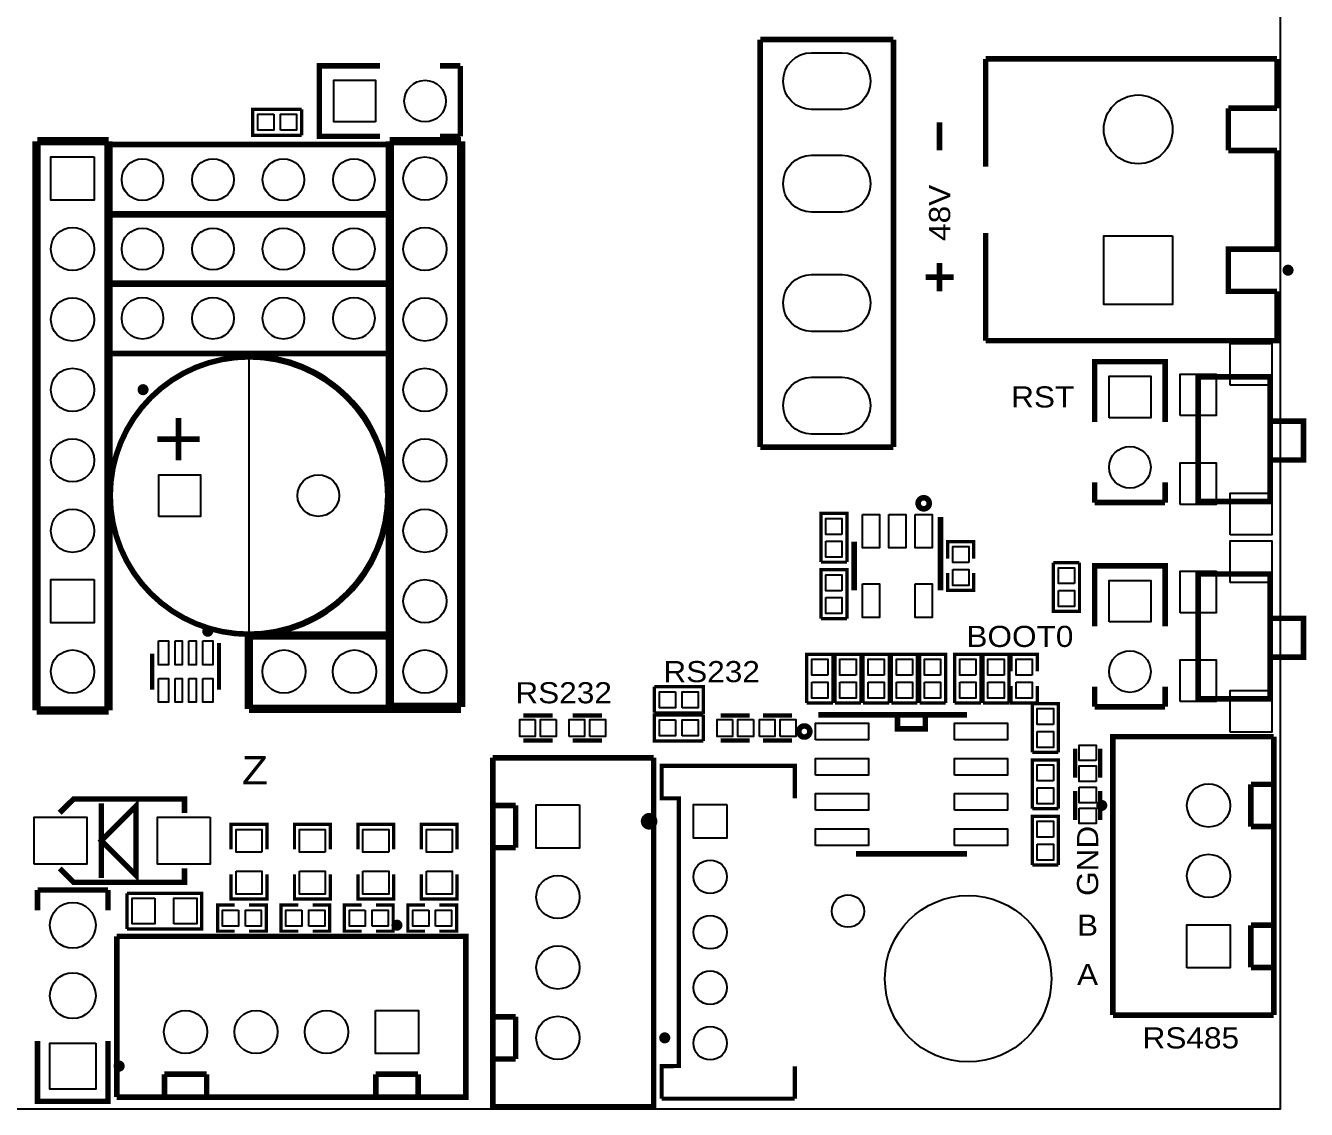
# Model space of a CAD drawing. Extents: x 0 to 145, y 0 to 99.
# Drawn here: x 92.79 to 138.95, y -0.04 to 39.04 of the extents above; entities that cross this region are included whole.
import ezdxf

# ---------------------------------------------------------------- set-up
doc = ezdxf.new("R2010")
doc.units = 0
doc.header["$MEASUREMENT"] = 0
for name, color, linetype in [('OUTLINE', 7, 'CONTINUOUS'), ('SILKSCREEN_TOP', 7, 'CONTINUOUS'), ('SOLDERMASK_BOTTOM', 5, 'CONTINUOUS'), ('SOLDERMASK_TOP', 94, 'CONTINUOUS')]:
    doc.layers.add(name, color=color, linetype=linetype)

msp = doc.modelspace()

# ---------------------------------------------------------------- linework, layer by layer
at = {"layer": 'OUTLINE'}
msp.add_lwpolyline([(0.01778, 97.97796), (0.01778, -0.02286), (138.01852, -0.02286), (138.01852, 97.97796)], close=True, dxfattribs=at)
at = {"layer": 'SILKSCREEN_TOP'}
for points, const_width in [([(119.2657, 38.54196), (124.0663, 38.54196)], 0.20066), ([(119.2657, 23.84298), (119.2657, 38.54196)], 0.20066), ([(124.0663, 23.84298), (124.0663, 38.54196)], 0.20066), ([(137.88898, 37.84346), (127.38862, 37.84346)], 0.20066), ([(127.38862, 33.96234), (127.38862, 37.84346)], 0.20066), ([(137.88898, 36.06546), (137.88898, 37.84346)], 0.20066), ([(105.55478, 35.052), (103.37546, 35.052), (103.37546, 37.592), (105.55478, 37.592)], 0.20066), ([(108.45546, 37.592), (107.72648, 37.592)], 0.20066), ([(108.45546, 35.052), (108.45546, 37.592)], 0.20066), ([(102.73284, 35.0901), (100.97516, 35.0901), (100.97516, 36.0299), (102.73284, 36.0299)], 0.11938), ([(102.73284, 35.0901), (102.73284, 36.0299)], 0.11938), ([(136.13638, 34.54146), (136.13638, 36.06546)], 0.20066), ([(136.13638, 36.06546), (137.88898, 36.06546)], 0.20066), ([(125.73, 35.56), (125.73, 34.544)], 0.2032), ([(107.72648, 35.052), (108.45546, 35.052)], 0.20066), ([(93.1799, 34.8742), (93.1799, 14.351)], 0.29972), ([(95.78086, 34.8742), (93.21038, 34.8742)], 0.29972), ([(95.77578, 34.8742), (95.77578, 14.351)], 0.29972), ([(105.89006, 34.7599), (95.73006, 34.7599)], 0.20066), ([(95.73006, 34.7599), (95.73006, 32.2199)], 0.20066), ([(105.91038, 34.8742), (105.91038, 14.478)], 0.29972), ([(108.48086, 34.8742), (105.91038, 34.8742)], 0.29972), ([(105.89006, 34.7599), (105.89006, 32.2199)], 0.20066), ([(108.48086, 34.8742), (108.48086, 14.478)], 0.29972), ([(137.88898, 34.54146), (136.13638, 34.54146)], 0.20066), ([(137.88898, 34.54146), (137.88898, 32.76346)], 0.20066), ([(137.88898, 29.46146), (136.13638, 29.46146), (136.13638, 30.98546), (137.88898, 30.98546), (137.88898, 32.76346)], 0.20066), ([(105.89006, 32.26054), (95.73006, 32.26054)], 0.20066), ([(95.73006, 32.26054), (95.73006, 29.72054)], 0.20066), ([(105.89006, 32.2199), (95.73006, 32.2199)], 0.20066), ([(105.89006, 32.26054), (105.89006, 29.72054)], 0.20066), ([(127.38862, 27.68346), (127.38862, 31.56458)], 0.20066), ([(125.73, 30.48), (125.73, 29.464)], 0.2032), ([(125.222, 29.972), (126.238, 29.972)], 0.2032), ([(105.89006, 29.76118), (95.73006, 29.76118)], 0.20066), ([(95.73006, 29.76118), (95.73006, 27.22118)], 0.20066), ([(105.89006, 29.72054), (95.73006, 29.72054)], 0.20066), ([(105.89006, 29.76118), (105.89006, 27.22118)], 0.20066), ([(137.88898, 29.46146), (137.88898, 27.68346), (127.38862, 27.68346)], 0.20066), ([(105.89006, 27.22118), (95.73006, 27.22118)], 0.20066), ([(131.318, 24.74722), (131.318, 26.92654), (133.858, 26.92654), (133.858, 24.74722)], 0.20066), ([(135.04926, 26.38044), (135.04926, 21.87956), (137.64768, 21.87956), (137.64768, 26.38044), (135.04926, 26.38044)], 0.20066), ([(98.298, 23.368), (98.298, 24.892)], 0.20066), ([(137.64768, 24.78024), (138.8491, 24.78024), (138.8491, 23.3807), (137.64768, 23.3807)], 0.20066), ([(97.536, 24.13), (99.06, 24.13)], 0.20066), ([(119.2657, 23.84298), (124.0663, 23.84298)], 0.20066), ([(131.318, 22.57552), (131.318, 21.84654)], 0.20066), ([(133.858, 21.84654), (133.858, 22.57552)], 0.20066), ([(131.318, 21.84654), (133.858, 21.84654)], 0.20066), ([(121.4501, 19.69516), (121.4501, 21.45284), (122.3899, 21.45284), (122.3899, 19.69516)], 0.11938), ([(125.76048, 21.31822), (125.76048, 18.67916)], 0.20066), ([(122.65152, 20.43684), (122.65152, 18.67916)], 0.20066), ([(126.9619, 19.81708), (126.9619, 20.43684), (126.0221, 20.43684), (126.0221, 19.81708)], 0.11938), ([(121.4501, 19.69516), (122.3899, 19.69516)], 0.11938), ([(121.4501, 17.66316), (121.4501, 19.42084), (122.3899, 19.42084), (122.3899, 17.66316)], 0.11938), ([(130.7719, 19.67484), (129.8321, 19.67484)], 0.11938), ([(130.7719, 19.67484), (130.7719, 17.91716), (129.8321, 17.91716), (129.8321, 19.67484)], 0.11938), ([(131.318, 17.38122), (131.318, 19.56054), (133.858, 19.56054), (133.858, 17.38122)], 0.20066), ([(126.9619, 19.29892), (126.9619, 18.67916), (126.0221, 18.67916), (126.0221, 19.29892)], 0.11938), ([(135.04926, 19.26844), (135.04926, 14.76756), (137.64768, 14.76756), (137.64768, 19.26844), (135.04926, 19.26844)], 0.20066), ([(121.4501, 17.66316), (122.3899, 17.66316)], 0.11938), ([(137.64768, 17.66824), (138.8491, 17.66824), (138.8491, 16.2687), (137.64768, 16.2687)], 0.20066), ([(100.83292, 17.04848), (100.83292, 14.4018)], 0.29972), ([(105.78338, 17.04848), (100.83292, 17.04848)], 0.29972), ([(99.75596, 16.77924), (99.75596, 15.09776)], 0.14986), ([(97.34804, 16.39824), (97.34804, 15.09776)], 0.14986), ([(120.9421, 14.61516), (120.9421, 16.37284), (121.8819, 16.37284), (121.8819, 14.61516)], 0.11938), ([(121.9581, 14.61516), (121.9581, 16.37284), (122.8979, 16.37284), (122.8979, 14.61516)], 0.11938), ([(122.9741, 14.61516), (122.9741, 16.37284), (123.9139, 16.37284), (123.9139, 14.61516)], 0.11938), ([(123.9901, 14.61516), (123.9901, 16.37284), (124.9299, 16.37284), (124.9299, 14.61516)], 0.11938), ([(125.0061, 14.61516), (125.0061, 16.37284), (125.9459, 16.37284), (125.9459, 14.61516)], 0.11938), ([(126.2761, 14.61516), (126.2761, 16.37284), (127.2159, 16.37284), (127.2159, 14.61516)], 0.11938), ([(127.2921, 14.61516), (127.2921, 16.37284), (128.2319, 16.37284), (128.2319, 14.61516)], 0.11938), ([(129.2479, 15.75308), (129.2479, 16.37284), (128.3081, 16.37284), (128.3081, 15.75308)], 0.11938), ([(115.45316, 15.2019), (115.45316, 14.2621)], 0.11938), ([(115.45316, 15.2019), (117.21084, 15.2019), (117.21084, 14.2621), (115.45316, 14.2621)], 0.11938), ([(129.2479, 15.23492), (129.2479, 14.61516), (128.3081, 14.61516), (128.3081, 15.23492)], 0.11938), ([(131.318, 15.20952), (131.318, 14.48054)], 0.20066), ([(133.858, 14.48054), (133.858, 15.20952)], 0.20066), ([(95.77578, 14.351), (93.1799, 14.351)], 0.29972), ([(108.48086, 14.4018), (100.83292, 14.4018)], 0.29972), ([(108.48086, 14.478), (105.91038, 14.478)], 0.29972), ([(120.9421, 14.61516), (121.8819, 14.61516)], 0.11938), ([(121.9581, 14.61516), (122.8979, 14.61516)], 0.11938), ([(122.9741, 14.61516), (123.9139, 14.61516)], 0.11938), ([(123.9901, 14.61516), (124.9299, 14.61516)], 0.11938), ([(125.0061, 14.61516), (125.9459, 14.61516)], 0.11938), ([(126.2761, 14.61516), (127.2159, 14.61516)], 0.11938), ([(127.2921, 14.61516), (128.2319, 14.61516)], 0.11938), ([(129.0701, 12.83716), (129.0701, 14.59484), (130.0099, 14.59484), (130.0099, 12.83716)], 0.11938), ([(131.318, 14.48054), (133.858, 14.48054)], 0.20066), ([(111.77778, 14.16812), (110.72622, 14.16812)], 0.1524), ([(112.50422, 14.16812), (113.55578, 14.16812)], 0.1524), ([(117.21084, 13.2461), (115.45316, 13.2461), (115.45316, 14.1859), (117.21084, 14.1859)], 0.11938), ([(117.21084, 13.2461), (117.21084, 14.1859)], 0.11938), ([(118.88978, 14.16812), (117.83822, 14.16812)], 0.1524), ([(119.36222, 14.16812), (120.41378, 14.16812)], 0.1524), ([(121.35358, 14.18844), (126.71298, 14.18844)], 0.20066), ([(125.21438, 14.18336), (125.21438, 13.68298), (124.21362, 13.68298), (124.21362, 14.18336)], 0.20066), ([(131.97586, 10.04316), (131.97586, 13.40104), (137.77468, 13.40104)], 0.20066), ([(137.77468, 3.36296), (137.77468, 13.40104)], 0.20066), ([(111.77778, 13.26388), (110.72622, 13.26388)], 0.1524), ([(112.50422, 13.26388), (113.55578, 13.26388)], 0.1524), ([(118.88978, 13.26388), (117.83822, 13.26388)], 0.1524), ([(119.36222, 13.26388), (120.41378, 13.26388)], 0.1524), ([(130.61188, 11.92022), (130.61188, 12.97178)], 0.1524), ([(131.51612, 11.92022), (131.51612, 12.97178)], 0.1524), ([(109.62386, 12.63904), (109.62386, 3.41884)], 0.20066), ([(115.42268, 12.63904), (109.62386, 12.63904)], 0.20066), ([(115.42268, 3.41884), (115.42268, 12.63904)], 0.20066), ([(129.0701, 12.83716), (130.0099, 12.83716)], 0.11938), ([(129.0701, 10.80516), (129.0701, 12.56284), (130.0099, 12.56284), (130.0099, 10.80516)], 0.11938), ([(120.5103, 11.18108), (120.5103, 12.34948), (115.7097, 12.34948), (115.7097, 11.18108), (116.332, 11.176), (116.332, 1.524), (115.7097, 1.51892), (115.7097, 0.35052)], 0.14986), ([(136.94918, 11.684), (137.77468, 11.684)], 0.20066), ([(136.94918, 10.16), (136.94918, 11.684)], 0.20066), ([(94.01556, 10.65276), (94.51594, 11.15314), (98.51644, 11.15314), (98.51644, 10.65276)], 0.20066), ([(95.5167, 9.652), (96.76638, 8.40232), (96.76638, 10.90168), (95.5167, 9.652)], 0.20066), ([(95.5167, 11.00074), (95.5167, 8.30326)], 0.20066), ([(130.61188, 11.44778), (130.61188, 10.39622)], 0.1524), ([(131.51612, 11.44778), (131.51612, 10.39622)], 0.1524), ([(109.62386, 10.922), (110.44936, 10.922)], 0.20066), ([(110.44936, 10.922), (110.44936, 9.398)], 0.20066), ([(129.0701, 10.80516), (130.0099, 10.80516)], 0.11938), ([(100.19284, 9.33704), (100.19284, 10.2362), (101.48316, 10.2362), (101.48316, 9.33704)], 0.11938), ([(102.47884, 9.33704), (102.47884, 10.2362), (103.76916, 10.2362), (103.76916, 9.33704)], 0.11938), ([(104.76484, 9.33704), (104.76484, 10.2362), (106.05516, 10.2362), (106.05516, 9.33704)], 0.11938), ([(107.05084, 9.33704), (107.05084, 10.2362), (108.34116, 10.2362), (108.34116, 9.33704)], 0.11938), ([(129.0701, 8.77316), (129.0701, 10.53084), (130.0099, 10.53084), (130.0099, 8.77316)], 0.11938), ([(137.77468, 10.16), (136.94918, 10.16)], 0.20066), ([(131.97586, 10.04316), (131.97586, 3.36296)], 0.20066), ([(110.44936, 9.398), (109.62386, 9.398)], 0.20066), ([(122.71502, 9.17956), (126.71298, 9.17956)], 0.20066), ([(129.0701, 8.77316), (130.0099, 8.77316)], 0.11938), ([(98.51644, 8.65124), (98.51644, 8.15086), (94.51594, 8.15086), (94.01556, 8.65124)], 0.20066), ([(100.19284, 8.44296), (100.19284, 7.5438), (101.48316, 7.5438), (101.48316, 8.44296)], 0.11938), ([(102.47884, 8.44296), (102.47884, 7.5438), (103.76916, 7.5438), (103.76916, 8.44296)], 0.11938), ([(104.76484, 8.44296), (104.76484, 7.5438), (106.05516, 7.5438), (106.05516, 8.44296)], 0.11938), ([(107.05084, 8.44296), (107.05084, 7.5438), (108.34116, 7.5438), (108.34116, 8.44296)], 0.11938), ([(95.758, 7.87146), (93.218, 7.87146)], 0.20066), ([(93.218, 7.87146), (93.218, 7.14248)], 0.20066), ([(95.758, 7.14248), (95.758, 7.87146)], 0.20066), ([(96.4438, 6.46684), (99.1362, 6.46684), (99.1362, 7.75716), (96.4438, 7.75716)], 0.11938), ([(96.4438, 6.46684), (96.4438, 7.75716)], 0.11938), ([(100.32492, 7.3279), (99.70516, 7.3279), (99.70516, 6.3881), (100.32492, 6.3881)], 0.11938), ([(100.84308, 7.3279), (101.46284, 7.3279), (101.46284, 6.3881), (100.84308, 6.3881)], 0.11938), ([(102.61092, 7.3279), (101.99116, 7.3279), (101.99116, 6.3881), (102.61092, 6.3881)], 0.11938), ([(103.12908, 7.3279), (103.74884, 7.3279), (103.74884, 6.3881), (103.12908, 6.3881)], 0.11938), ([(104.89692, 7.3279), (104.27716, 7.3279), (104.27716, 6.3881), (104.89692, 6.3881)], 0.11938), ([(105.41508, 7.3279), (106.03484, 7.3279), (106.03484, 6.3881), (105.41508, 6.3881)], 0.11938), ([(107.18292, 7.3279), (106.56316, 7.3279), (106.56316, 6.3881), (107.18292, 6.3881)], 0.11938), ([(107.70108, 7.3279), (108.32084, 7.3279), (108.32084, 6.3881), (107.70108, 6.3881)], 0.11938), ([(136.94918, 6.604), (137.77468, 6.604)], 0.20066), ([(136.94918, 5.08), (136.94918, 6.604)], 0.20066), ([(105.29316, 6.20268), (96.07296, 6.20268)], 0.20066), ([(96.07296, 6.20268), (96.07296, 0.40386)], 0.20066), ([(105.29316, 6.20268), (108.65104, 6.20268), (108.65104, 0.40386), (105.29316, 0.40386)], 0.20066), ([(137.77468, 5.08), (136.94918, 5.08)], 0.20066), ([(115.42268, 3.41884), (115.42268, 0.06096), (109.62386, 0.06096), (109.62386, 3.41884)], 0.20066), ([(109.62386, 3.302), (110.44936, 3.302)], 0.20066), ([(110.44936, 3.302), (110.44936, 1.778)], 0.20066), ([(131.97586, 3.36296), (137.77468, 3.36296)], 0.20066), ([(95.758, 2.43078), (95.758, 0.25146), (93.218, 0.25146), (93.218, 2.43078)], 0.20066), ([(110.44936, 1.778), (109.62386, 1.778)], 0.20066), ([(120.5103, 0.35052), (120.5103, 1.51892)], 0.14986), ([(97.79, 0.40386), (97.79, 1.22936)], 0.20066), ([(97.79, 1.22936), (99.314, 1.22936)], 0.20066), ([(99.314, 1.22936), (99.314, 0.40386)], 0.20066), ([(105.41, 0.40386), (105.41, 1.22936)], 0.20066), ([(105.41, 1.22936), (106.934, 1.22936)], 0.20066), ([(106.934, 1.22936), (106.934, 0.40386)], 0.20066), ([(96.07296, 0.40386), (105.29316, 0.40386)], 0.20066), ([(115.7097, 0.35052), (120.5103, 0.35052)], 0.14986)]:
    msp.add_lwpolyline(points, dxfattribs=dict(at, const_width=const_width))
for points, const_width in [([(138.38682, 30.22346, 1), (138.1887, 30.22346, 1), (138.38682, 30.22346)], 0.20066), ([(105.83926, 22.098, 1), (95.83674, 22.098, 1), (105.83926, 22.098)], 0.20066), ([(97.11944, 25.91562, 1.003843), (96.92132, 25.91562, 0.996171), (97.11944, 25.91562)], 0.20066), ([(125.35662, 21.8186, 0.997014), (124.9553, 21.8186, 1.002995), (125.35662, 21.8186)], 0.20066), ([(99.45116, 17.20342, 0.995769), (99.25304, 17.20342, 1.004249), (99.45116, 17.20342)], 0.20066), ([(121.05386, 13.589, 1), (120.65508, 13.589, 1), (121.05386, 13.589)], 0.20066), ([(131.6736, 10.922, 1), (131.47802, 10.922, 1), (131.6736, 10.922)], 0.20066), ([(115.40998, 10.3505, 0.996669), (115.11026, 10.3505, 1.003342), (115.40998, 10.3505)], 0.29972), ([(106.27106, 6.604, 1.006379), (106.07294, 6.60146, 0.993661), (106.27106, 6.604)], 0.20066), ([(115.92306, 2.54, 1), (115.7224, 2.54, 1), (115.92306, 2.54)], 0.20066), ([(96.25838, 1.52146, 1), (96.05772, 1.52146, 1), (96.25838, 1.52146)], 0.20066)]:
    msp.add_lwpolyline(points, format="xyb", dxfattribs=dict(at, const_width=const_width))
msp.add_lwpolyline([(105.92308, 22.098, 0.414214), (100.838, 27.18308), (100.838, 22.098), (100.838, 17.01292, 0.414164)], format="xyb", close=True, dxfattribs=at)
at = {"layer": 'SOLDERMASK_BOTTOM'}
for points in [[(121.11355, 38.06825), (122.21337, 38.06825, -1), (122.21337, 36.01847), (121.11355, 36.01847, -1)], [(121.11355, 34.36747), (122.21337, 34.36747, -1), (122.21337, 32.31769), (121.11355, 32.31769, -1)], [(121.11355, 30.06725), (122.21337, 30.06725, -1), (122.21337, 28.01747), (121.11355, 28.01747, -1)], [(122.21337, 24.31669), (121.11355, 24.31669, -1), (121.11355, 26.36647), (122.21337, 26.36647, -1)]]:
    msp.add_lwpolyline(points, format="xyb", close=True, dxfattribs=at)
for points in [[(105.39603, 35.57143), (103.89489, 35.57143), (103.89489, 37.07257), (105.39603, 37.07257)], [(95.26016, 34.30778), (95.26016, 32.74822), (93.7006, 32.74822), (93.7006, 34.30778)], [(134.12724, 31.46298), (134.12724, 28.98394), (131.6482, 28.98394), (131.6482, 31.46298)], [(131.83616, 24.9047), (131.83616, 26.40584), (133.3373, 26.40584), (133.3373, 24.9047)], [(97.5868, 21.34616), (97.5868, 22.8473), (99.08794, 22.8473), (99.08794, 21.34616)], [(95.26016, 19.06778), (95.26016, 17.50822), (93.7006, 17.50822), (93.7006, 19.06778)], [(131.83616, 17.5387), (131.83616, 19.03984), (133.3373, 19.03984), (133.3373, 17.5387)], [(112.75314, 10.93978), (112.75314, 9.38022), (111.19358, 9.38022), (111.19358, 10.93978)], [(118.06428, 10.95502), (118.06428, 9.74598), (116.85524, 9.74598), (116.85524, 10.95502)], [(134.6454, 5.06222), (134.6454, 6.62178), (136.20496, 6.62178), (136.20496, 5.06222)], [(105.39222, 3.53314), (106.95178, 3.53314), (106.95178, 1.97358), (105.39222, 1.97358)], [(95.3135, 2.34696), (95.3135, 0.69596), (93.6625, 0.69596), (93.6625, 2.34696)]]:
    msp.add_lwpolyline(points, close=True, dxfattribs=at)
for centre, radius in [((107.18546, 36.322), 0.75057), ((132.88772, 35.30346), 1.23952), ((97.00006, 33.4899), 0.75057), ((99.54006, 33.4899), 0.75057), ((102.08006, 33.4899), 0.75057), ((104.62006, 33.4899), 0.75057), ((107.18038, 33.528), 0.77978), ((94.48038, 30.988), 0.77978), ((97.00006, 30.99054), 0.75057), ((99.54006, 30.99054), 0.75057), ((102.08006, 30.99054), 0.75057), ((104.62006, 30.99054), 0.75057), ((107.18038, 30.988), 0.77978), ((94.48038, 28.448), 0.77978), ((97.00006, 28.49118), 0.75057), ((99.54006, 28.49118), 0.75057), ((102.08006, 28.49118), 0.75057), ((104.62006, 28.49118), 0.75057), ((107.18038, 28.448), 0.77978), ((94.48038, 25.908), 0.77978), ((107.18038, 25.908), 0.77978), ((94.48038, 23.368), 0.77978), ((107.18038, 23.368), 0.77978), ((132.588, 23.11654), 0.75057), ((103.33736, 22.098), 0.75057), ((94.48038, 20.828), 0.77978), ((107.18038, 20.828), 0.77978), ((107.18038, 18.288), 0.77978), ((94.48038, 15.748), 0.77978), ((102.10038, 15.748), 0.77978), ((104.64038, 15.748), 0.77978), ((107.18038, 15.748), 0.77978), ((132.588, 15.75054), 0.75057), ((135.42518, 10.922), 0.77978), ((117.45976, 8.34898), 0.60452), ((135.42518, 8.382), 0.77978), ((111.97336, 7.62), 0.77978), ((94.488, 6.60146), 0.8255), ((126.7587, 4.6736), 2.99974), ((117.45976, 6.35), 0.60452), ((111.97336, 5.08), 0.77978), ((94.488, 4.06146), 0.8255), ((117.45976, 4.35102), 0.60452), ((98.552, 2.75336), 0.77978), ((101.092, 2.75336), 0.77978), ((103.632, 2.75336), 0.77978), ((111.97336, 2.54), 0.77978), ((117.45976, 2.3495), 0.60452)]:
    msp.add_circle(centre, radius, dxfattribs=at)
at = {"layer": 'SOLDERMASK_TOP'}
for points in [[(121.11355, 38.06825), (122.21337, 38.06825, -1), (122.21337, 36.01847), (121.11355, 36.01847, -1)], [(121.11355, 34.36747), (122.21337, 34.36747, -1), (122.21337, 32.31769), (121.11355, 32.31769, -1)], [(121.11355, 30.06725), (122.21337, 30.06725, -1), (122.21337, 28.01747), (121.11355, 28.01747, -1)], [(122.21337, 24.31669), (121.11355, 24.31669, -1), (121.11355, 26.36647), (122.21337, 26.36647, -1)]]:
    msp.add_lwpolyline(points, format="xyb", close=True, dxfattribs=at)
for points in [[(105.39603, 35.57143), (103.89489, 35.57143), (103.89489, 37.07257), (105.39603, 37.07257)], [(101.72954, 35.84956), (101.72954, 35.27044), (101.1555, 35.27044), (101.1555, 35.84956)], [(101.97846, 35.27044), (101.97846, 35.84956), (102.5525, 35.84956), (102.5525, 35.27044)], [(95.26016, 34.30778), (95.26016, 32.74822), (93.7006, 32.74822), (93.7006, 34.30778)], [(134.12724, 31.46298), (134.12724, 28.98394), (131.6482, 28.98394), (131.6482, 31.46298)], [(136.19734, 26.07818), (136.19734, 27.57932), (137.69848, 27.57932), (137.69848, 26.07818)], [(131.83616, 24.9047), (131.83616, 26.40584), (133.3373, 26.40584), (133.3373, 24.9047)], [(134.39902, 24.97836), (134.39902, 26.4795), (135.6995, 26.4795), (135.6995, 24.97836)], [(134.39902, 21.77796), (134.39902, 23.2791), (135.6995, 23.2791), (135.6995, 21.77796)], [(97.5868, 21.34616), (97.5868, 22.8473), (99.08794, 22.8473), (99.08794, 21.34616)], [(136.19734, 20.67814), (136.19734, 22.17928), (137.69848, 22.17928), (137.69848, 20.67814)], [(122.20956, 20.69846), (121.63044, 20.69846), (121.63044, 21.2725), (122.20956, 21.2725)], [(122.95124, 21.41728), (123.56084, 21.41728), (123.56084, 20.20824), (122.95124, 20.20824)], [(123.9012, 21.41728), (124.5108, 21.41728), (124.5108, 20.20824), (123.9012, 20.20824)], [(124.85116, 21.41728), (125.46076, 21.41728), (125.46076, 20.20824), (124.85116, 20.20824)], [(121.63044, 20.44954), (122.20956, 20.44954), (122.20956, 19.8755), (121.63044, 19.8755)], [(136.19734, 18.96618), (136.19734, 20.46732), (137.69848, 20.46732), (137.69848, 18.96618)], [(126.78156, 19.68246), (126.20244, 19.68246), (126.20244, 20.2565), (126.78156, 20.2565)], [(126.20244, 19.43354), (126.78156, 19.43354), (126.78156, 18.8595), (126.20244, 18.8595)], [(130.59156, 18.92046), (130.01244, 18.92046), (130.01244, 19.4945), (130.59156, 19.4945)], [(95.26016, 19.06778), (95.26016, 17.50822), (93.7006, 17.50822), (93.7006, 19.06778)], [(122.20956, 18.66646), (121.63044, 18.66646), (121.63044, 19.2405), (122.20956, 19.2405)], [(131.83616, 17.5387), (131.83616, 19.03984), (133.3373, 19.03984), (133.3373, 17.5387)], [(134.39902, 17.86636), (134.39902, 19.3675), (135.6995, 19.3675), (135.6995, 17.86636)], [(122.95124, 18.90776), (123.56084, 18.90776), (123.56084, 17.69872), (122.95124, 17.69872)], [(124.85116, 18.90776), (125.46076, 18.90776), (125.46076, 17.69872), (124.85116, 17.69872)], [(130.01244, 18.67154), (130.59156, 18.67154), (130.59156, 18.0975), (130.01244, 18.0975)], [(121.63044, 18.41754), (122.20956, 18.41754), (122.20956, 17.8435), (121.63044, 17.8435)], [(97.57156, 16.85417), (97.93224, 16.85417), (97.93224, 15.99311), (97.57156, 15.99311)], [(98.17354, 16.85417), (98.43262, 16.85417), (98.43262, 15.99311), (98.17354, 15.99311)], [(98.67138, 16.85417), (98.93046, 16.85417), (98.93046, 15.99311), (98.67138, 15.99311)], [(99.17176, 16.85417), (99.53244, 16.85417), (99.53244, 15.99311), (99.17176, 15.99311)], [(121.70156, 15.61846), (121.12244, 15.61846), (121.12244, 16.1925), (121.70156, 16.1925)], [(122.71756, 15.61846), (122.13844, 15.61846), (122.13844, 16.1925), (122.71756, 16.1925)], [(123.73356, 15.61846), (123.15444, 15.61846), (123.15444, 16.1925), (123.73356, 16.1925)], [(124.74956, 15.61846), (124.17044, 15.61846), (124.17044, 16.1925), (124.74956, 16.1925)], [(125.76556, 15.61846), (125.18644, 15.61846), (125.18644, 16.1925), (125.76556, 16.1925)], [(127.03556, 15.61846), (126.45644, 15.61846), (126.45644, 16.1925), (127.03556, 16.1925)], [(128.05156, 15.61846), (127.47244, 15.61846), (127.47244, 16.1925), (128.05156, 16.1925)], [(129.06756, 15.61846), (128.48844, 15.61846), (128.48844, 16.1925), (129.06756, 16.1925)], [(134.39902, 14.66596), (134.39902, 16.1671), (135.6995, 16.1671), (135.6995, 14.66596)], [(97.57156, 15.50289), (97.93224, 15.50289), (97.93224, 14.64183), (97.57156, 14.64183)], [(98.17354, 15.50289), (98.43262, 15.50289), (98.43262, 14.64183), (98.17354, 14.64183)], [(98.67138, 15.50289), (98.93046, 15.50289), (98.93046, 14.64183), (98.67138, 14.64183)], [(99.17176, 15.50289), (99.53244, 15.50289), (99.53244, 14.64183), (99.17176, 14.64183)], [(121.12244, 15.36954), (121.70156, 15.36954), (121.70156, 14.7955), (121.12244, 14.7955)], [(122.13844, 15.36954), (122.71756, 15.36954), (122.71756, 14.7955), (122.13844, 14.7955)], [(123.15444, 15.36954), (123.73356, 15.36954), (123.73356, 14.7955), (123.15444, 14.7955)], [(124.17044, 15.36954), (124.74956, 15.36954), (124.74956, 14.7955), (124.17044, 14.7955)], [(125.18644, 15.36954), (125.76556, 15.36954), (125.76556, 14.7955), (125.18644, 14.7955)], [(126.45644, 15.36954), (127.03556, 15.36954), (127.03556, 14.7955), (126.45644, 14.7955)], [(127.47244, 15.36954), (128.05156, 15.36954), (128.05156, 14.7955), (127.47244, 14.7955)], [(128.48844, 15.36954), (129.06756, 15.36954), (129.06756, 14.7955), (128.48844, 14.7955)], [(116.20754, 15.02156), (116.20754, 14.44244), (115.6335, 14.44244), (115.6335, 15.02156)], [(116.45646, 14.44244), (116.45646, 15.02156), (117.0305, 15.02156), (117.0305, 14.44244)], [(136.19734, 13.56614), (136.19734, 15.06728), (137.69848, 15.06728), (137.69848, 13.56614)], [(129.82956, 13.84046), (129.25044, 13.84046), (129.25044, 14.4145), (129.82956, 14.4145)], [(111.15548, 14.0208), (111.15548, 13.4112), (110.59668, 13.4112), (110.59668, 14.0208)], [(111.90732, 14.0208), (111.90732, 13.4112), (111.34852, 13.4112), (111.34852, 14.0208)], [(112.37468, 13.4112), (112.37468, 14.0208), (112.93348, 14.0208), (112.93348, 13.4112)], [(113.12652, 13.4112), (113.12652, 14.0208), (113.68532, 14.0208), (113.68532, 13.4112)], [(116.20754, 14.00556), (116.20754, 13.42644), (115.6335, 13.42644), (115.6335, 14.00556)], [(116.45646, 13.42644), (116.45646, 14.00556), (117.0305, 14.00556), (117.0305, 13.42644)], [(118.26748, 14.0208), (118.26748, 13.4112), (117.70868, 13.4112), (117.70868, 14.0208)], [(119.01932, 14.0208), (119.01932, 13.4112), (118.46052, 13.4112), (118.46052, 14.0208)], [(119.23268, 13.4112), (119.23268, 14.0208), (119.79148, 14.0208), (119.79148, 13.4112)], [(119.98452, 13.4112), (119.98452, 14.0208), (120.54332, 14.0208), (120.54332, 13.4112)], [(121.25452, 13.28928), (121.25452, 13.88872), (123.1646, 13.88872), (123.1646, 13.28928)], [(126.2634, 13.28928), (126.2634, 13.88872), (128.17348, 13.88872), (128.17348, 13.28928)], [(129.25044, 13.59154), (129.82956, 13.59154), (129.82956, 13.0175), (129.25044, 13.0175)], [(131.3688, 12.54252), (130.7592, 12.54252), (130.7592, 13.10132), (131.3688, 13.10132)], [(121.25452, 12.01928), (121.25452, 12.61872), (123.1646, 12.61872), (123.1646, 12.01928)], [(126.2634, 12.01928), (126.2634, 12.61872), (128.17348, 12.61872), (128.17348, 12.01928)], [(129.82956, 11.80846), (129.25044, 11.80846), (129.25044, 12.3825), (129.82956, 12.3825)], [(131.3688, 11.79068), (130.7592, 11.79068), (130.7592, 12.34948), (131.3688, 12.34948)], [(129.25044, 11.55954), (129.82956, 11.55954), (129.82956, 10.9855), (129.25044, 10.9855)], [(130.7592, 11.57732), (131.3688, 11.57732), (131.3688, 11.01852), (130.7592, 11.01852)], [(121.25452, 10.74928), (121.25452, 11.34872), (123.1646, 11.34872), (123.1646, 10.74928)], [(126.2634, 10.74928), (126.2634, 11.34872), (128.17348, 11.34872), (128.17348, 10.74928)], [(112.75314, 10.93978), (112.75314, 9.38022), (111.19358, 9.38022), (111.19358, 10.93978)], [(118.06428, 10.95502), (118.06428, 9.74598), (116.85524, 9.74598), (116.85524, 10.95502)], [(130.7592, 10.82548), (131.3688, 10.82548), (131.3688, 10.26668), (130.7592, 10.26668)], [(93.09608, 8.8011), (93.09608, 10.50036), (94.996, 10.50036), (94.996, 8.8011)], [(99.43592, 10.50163), (99.43592, 8.80237), (97.536, 8.80237), (97.536, 10.50163)], [(129.82956, 9.77646), (129.25044, 9.77646), (129.25044, 10.3505), (129.82956, 10.3505)], [(101.30282, 9.23417), (100.37318, 9.23417), (100.37318, 10.05459), (101.30282, 10.05459)], [(103.58882, 9.23417), (102.65918, 9.23417), (102.65918, 10.05459), (103.58882, 10.05459)], [(105.87482, 9.23417), (104.94518, 9.23417), (104.94518, 10.05459), (105.87482, 10.05459)], [(108.16082, 9.23417), (107.23118, 9.23417), (107.23118, 10.05459), (108.16082, 10.05459)], [(121.25452, 9.47928), (121.25452, 10.07872), (123.1646, 10.07872), (123.1646, 9.47928)], [(126.2634, 9.47928), (126.2634, 10.07872), (128.17348, 10.07872), (128.17348, 9.47928)], [(129.25044, 9.52754), (129.82956, 9.52754), (129.82956, 8.9535), (129.25044, 8.9535)], [(100.37318, 8.54583), (101.30282, 8.54583), (101.30282, 7.72541), (100.37318, 7.72541)], [(102.65918, 8.54583), (103.58882, 8.54583), (103.58882, 7.72541), (102.65918, 7.72541)], [(104.94518, 8.54583), (105.87482, 8.54583), (105.87482, 7.72541), (104.94518, 7.72541)], [(107.23118, 8.54583), (108.16082, 8.54583), (108.16082, 7.72541), (107.23118, 7.72541)], [(97.44583, 7.57682), (97.44583, 6.64718), (96.62541, 6.64718), (96.62541, 7.57682)], [(98.1329, 6.64718), (98.1329, 7.57682), (98.95332, 7.57682), (98.95332, 6.64718)], [(100.45954, 7.14756), (100.45954, 6.56844), (99.8855, 6.56844), (99.8855, 7.14756)], [(100.70846, 6.56844), (100.70846, 7.14756), (101.2825, 7.14756), (101.2825, 6.56844)], [(102.74554, 7.14756), (102.74554, 6.56844), (102.1715, 6.56844), (102.1715, 7.14756)], [(102.99446, 6.56844), (102.99446, 7.14756), (103.5685, 7.14756), (103.5685, 6.56844)], [(105.03154, 7.14756), (105.03154, 6.56844), (104.4575, 6.56844), (104.4575, 7.14756)], [(105.28046, 6.56844), (105.28046, 7.14756), (105.8545, 7.14756), (105.8545, 6.56844)], [(107.31754, 7.14756), (107.31754, 6.56844), (106.7435, 6.56844), (106.7435, 7.14756)], [(107.56646, 6.56844), (107.56646, 7.14756), (108.1405, 7.14756), (108.1405, 6.56844)], [(134.6454, 5.06222), (134.6454, 6.62178), (136.20496, 6.62178), (136.20496, 5.06222)], [(105.39222, 3.53314), (106.95178, 3.53314), (106.95178, 1.97358), (105.39222, 1.97358)], [(95.3135, 2.34696), (95.3135, 0.69596), (93.6625, 0.69596), (93.6625, 2.34696)]]:
    msp.add_lwpolyline(points, close=True, dxfattribs=at)
for centre, radius in [((107.18546, 36.322), 0.75057), ((132.88772, 35.30346), 1.23952), ((97.00006, 33.4899), 0.75057), ((99.54006, 33.4899), 0.75057), ((102.08006, 33.4899), 0.75057), ((104.62006, 33.4899), 0.75057), ((107.18038, 33.528), 0.77978), ((94.48038, 30.988), 0.77978), ((97.00006, 30.99054), 0.75057), ((99.54006, 30.99054), 0.75057), ((102.08006, 30.99054), 0.75057), ((104.62006, 30.99054), 0.75057), ((107.18038, 30.988), 0.77978), ((94.48038, 28.448), 0.77978), ((97.00006, 28.49118), 0.75057), ((99.54006, 28.49118), 0.75057), ((102.08006, 28.49118), 0.75057), ((104.62006, 28.49118), 0.75057), ((107.18038, 28.448), 0.77978), ((94.48038, 25.908), 0.77978), ((107.18038, 25.908), 0.77978), ((94.48038, 23.368), 0.77978), ((107.18038, 23.368), 0.77978), ((132.588, 23.11654), 0.75057), ((103.33736, 22.098), 0.75057), ((94.48038, 20.828), 0.77978), ((107.18038, 20.828), 0.77978), ((107.18038, 18.288), 0.77978), ((94.48038, 15.748), 0.77978), ((102.10038, 15.748), 0.77978), ((104.64038, 15.748), 0.77978), ((107.18038, 15.748), 0.77978), ((132.588, 15.75054), 0.75057), ((135.42518, 10.922), 0.77978), ((117.45976, 8.34898), 0.60452), ((135.42518, 8.382), 0.77978), ((111.97336, 7.62), 0.77978), ((94.488, 6.60146), 0.8255), ((122.428, 7.112), 0.5842), ((126.7587, 4.6736), 2.99974), ((117.45976, 6.35), 0.60452), ((111.97336, 5.08), 0.77978), ((94.488, 4.06146), 0.8255), ((117.45976, 4.35102), 0.60452), ((98.552, 2.75336), 0.77978), ((101.092, 2.75336), 0.77978), ((103.632, 2.75336), 0.77978), ((111.97336, 2.54), 0.77978), ((117.45976, 2.3495), 0.60452)]:
    msp.add_circle(centre, radius, dxfattribs=at)

# ---------------------------------------------------------------- texts
at = {"layer": 'SILKSCREEN_TOP', "width": 1.116667}
for s, p in [('48V', (126.111, 31.2801)), ('GND', (131.445, 7.6581))]:
    msp.add_text(s, height=0.762, rotation=90, dxfattribs=at).set_placement(p)
at = {"layer": 'SILKSCREEN_TOP'}
for s, height, width, p in [('RST', 0.762, 1.116667, (128.3081, 25.273)), ('BOOT0', 0.762, 1.116667, (126.6952, 16.637)), ('RS232', 0.762, 1.116667, (115.7732, 15.367)), ('RS232', 0.762, 1.116667, (110.4392, 14.605)), ('Z', 1.016, 1.125, (100.584, 11.684)), ('B', 0.762, 1.116667, (130.683, 6.223)), ('A', 0.762, 1.116667, (130.683, 4.445)), ('RS485', 0.762, 1.116667, (133.0452, 2.159))]:
    msp.add_text(s, height=height, dxfattribs=dict(at, width=width)).set_placement(p)

doc.saveas('drawing.dxf')
